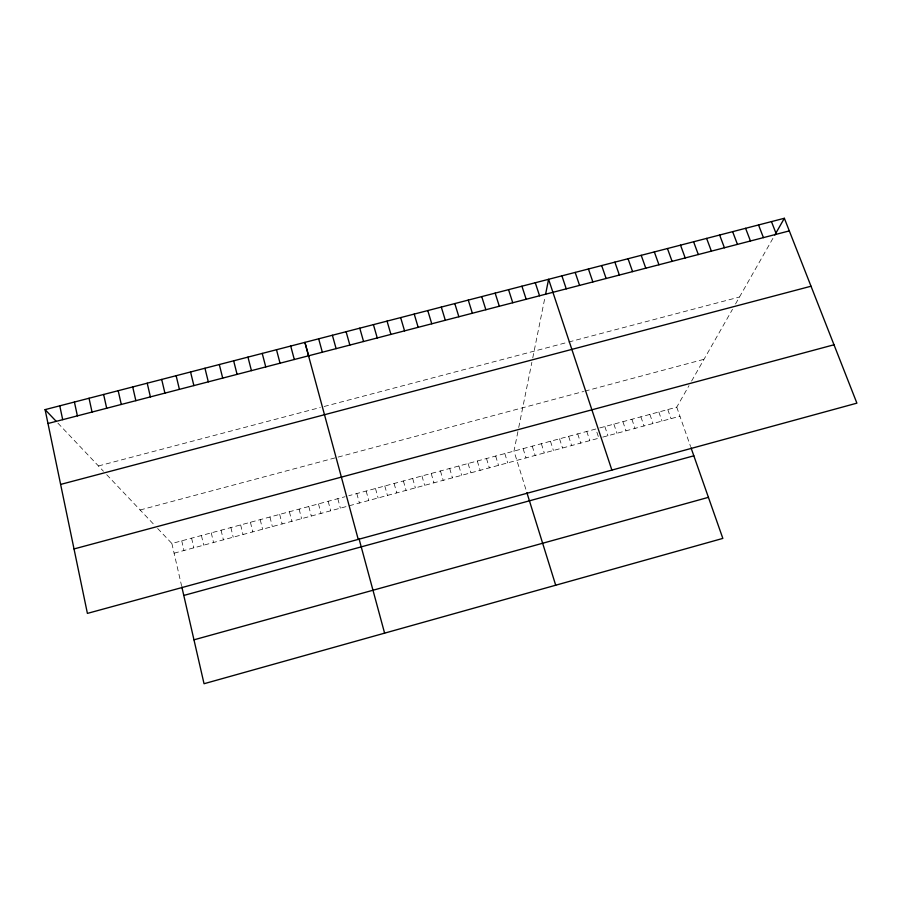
<?xml version="1.0" encoding="UTF-8"?>
<svg xmlns="http://www.w3.org/2000/svg" width="902" height="902" viewBox="0 0 902 902"><rect width="100%" height="100%" fill="white"/><g stroke="black" fill="none" stroke-linecap="round" stroke-linejoin="round"><path stroke-width="0.68" stroke-dasharray="4.51 3.38" d="M517.906 431.641L513.982 451.101L526.543 491.511M518.729 427.503L531.864 362.345M532.755 357.925L545.146 296.465M599.695 427.954L676.748 407.152L688.993 385.65M691.597 381.084L732.48 309.33M735.525 303.985L773.645 237.068M174.097 553.185L598.86 438.18L595.827 429.002L348.803 495.717M602.739 437.12L679.939 416.228M157.647 528.471L171.876 543.5L345.06 496.72M140.137 509.991L335.42 457.799M338.081 457.088L583.65 391.468M584.913 391.13L704.011 359.3M98.453 465.962L320.311 407.49M324.089 406.498L567.482 342.354M568.756 342.016L739.493 297.029M57.897 423.128L103.459 471.25M106.718 474.7L154.625 525.28M676.748 407.152L690.571 446.513M667.796 409.564L670.975 418.652M658.843 411.988L662 421.076M649.868 414.401L653.014 423.512M640.894 416.837L644.017 425.947M631.896 419.261L635.008 428.394M622.899 421.696L625.988 430.829M613.879 424.12L616.957 433.276M604.859 426.567L607.914 435.722M586.774 431.449L589.795 440.627M577.708 433.896L580.719 443.085M568.643 436.342L571.631 445.554M559.556 438.8L562.532 448.012M550.468 441.247L553.422 450.481M541.358 443.716L544.301 452.951M532.248 446.174L535.168 455.42M523.115 448.644L526.013 457.9M504.827 453.582L507.691 462.861M495.66 456.051L498.513 465.342M486.494 458.532L489.324 467.834M477.305 461.012L480.123 470.325M468.104 463.493L470.9 472.817M458.892 465.984L461.677 475.32M449.681 468.476L452.443 477.823M440.447 470.968L443.186 480.326M431.201 473.46L433.93 482.829M421.944 475.963L424.65 485.344M412.676 478.466L415.371 487.858M403.397 480.969L406.069 490.372M394.106 483.483L396.756 492.898M384.804 485.986L387.443 495.423M375.491 488.512L378.107 497.949M366.156 491.026L368.76 500.475M356.82 493.552L359.402 503.012M337.822 498.682L340.37 508.164M328.17 501.286L330.696 510.78M318.496 503.902L320.999 513.407M308.811 506.518L311.303 516.034M299.114 509.134L301.584 518.661M289.395 511.761L291.853 521.3M279.676 514.377L282.112 523.938M269.946 517.015L272.359 526.576M260.193 519.642L262.595 529.226M250.429 522.281L252.808 531.876M240.654 524.919L243.01 534.525M230.867 527.569L233.212 537.175M221.069 530.207L223.392 539.836M211.26 532.856L213.56 542.497M201.428 535.517L203.705 545.169M191.596 538.167L193.851 547.83M181.742 540.828L183.985 550.502M171.876 543.5L181.561 585.725"/><path stroke-width="1.35" d="M545.597 294.232L548.596 279.293L611.883 470.1M774.818 235.016L784.357 218.273L856.9 403.149L87.404 613.394L45.1 409.621L784.357 218.273M193.975 639.822L708.42 497.34M183.794 595.444L693.83 455.814M74.02 548.946L833.989 344.778M60.626 484.419L811.022 286.227M47.986 423.5L789.306 230.901M45.1 409.621L56.228 421.369M771.458 221.61L776.374 234.261M758.537 224.959L763.43 237.621M745.593 228.307L750.453 240.992M732.627 231.667L737.453 244.374M719.638 235.027L724.419 247.757M706.627 238.399L711.374 251.151M693.593 241.77L698.306 254.544M680.525 245.152L685.204 257.949M667.446 248.535L672.091 261.354M654.333 251.929L658.945 264.771M641.209 255.322L645.776 268.187M628.051 258.727L632.584 271.615M691.033 447.832L722.84 538.404L204.044 683.727L181.832 586.931M614.871 262.144L619.37 275.054M601.668 265.56L606.121 278.493M588.431 268.988L592.862 281.943M575.183 272.415L579.569 285.393M561.901 275.854L566.253 288.854M535.281 282.743L539.554 295.788M521.92 286.205L526.17 299.261M508.548 289.666L512.753 302.756M495.153 293.127L499.325 306.24M481.724 296.611L485.862 309.736M468.273 300.084L472.366 313.242M526.903 492.672L555.7 585.218M454.8 303.579L458.859 316.76M441.303 307.075L445.317 320.278M427.773 310.57L431.754 323.795M414.221 314.076L418.167 327.325M400.646 317.594L404.558 330.865M387.048 321.112L390.916 334.405M373.417 324.641L377.25 337.957M359.774 328.17L363.562 341.508M346.097 331.71L349.852 345.071M332.387 335.262L336.108 348.646M308.834 356.549L304.91 342.377L358.241 539.396M318.665 338.814L322.341 352.22M358.973 538.539L384.602 633.148M290.715 346.052L294.311 359.503M276.486 349.728L280.048 363.213M262.234 353.415L265.752 366.922M247.96 357.113L251.432 370.643M233.652 360.823L237.079 374.375M219.31 364.532L222.704 378.107M204.957 368.242L208.306 381.85M190.559 371.974L193.874 385.605M176.138 375.706L179.408 389.36M161.695 379.438L164.919 393.125M147.218 383.192L150.397 396.891M132.718 386.947L135.852 400.68M118.185 390.701L121.285 404.457M103.629 394.478L106.684 408.256M89.039 398.244L92.049 412.056M74.415 402.033L77.392 415.867M59.769 405.821L62.7 419.678"/></g></svg>
